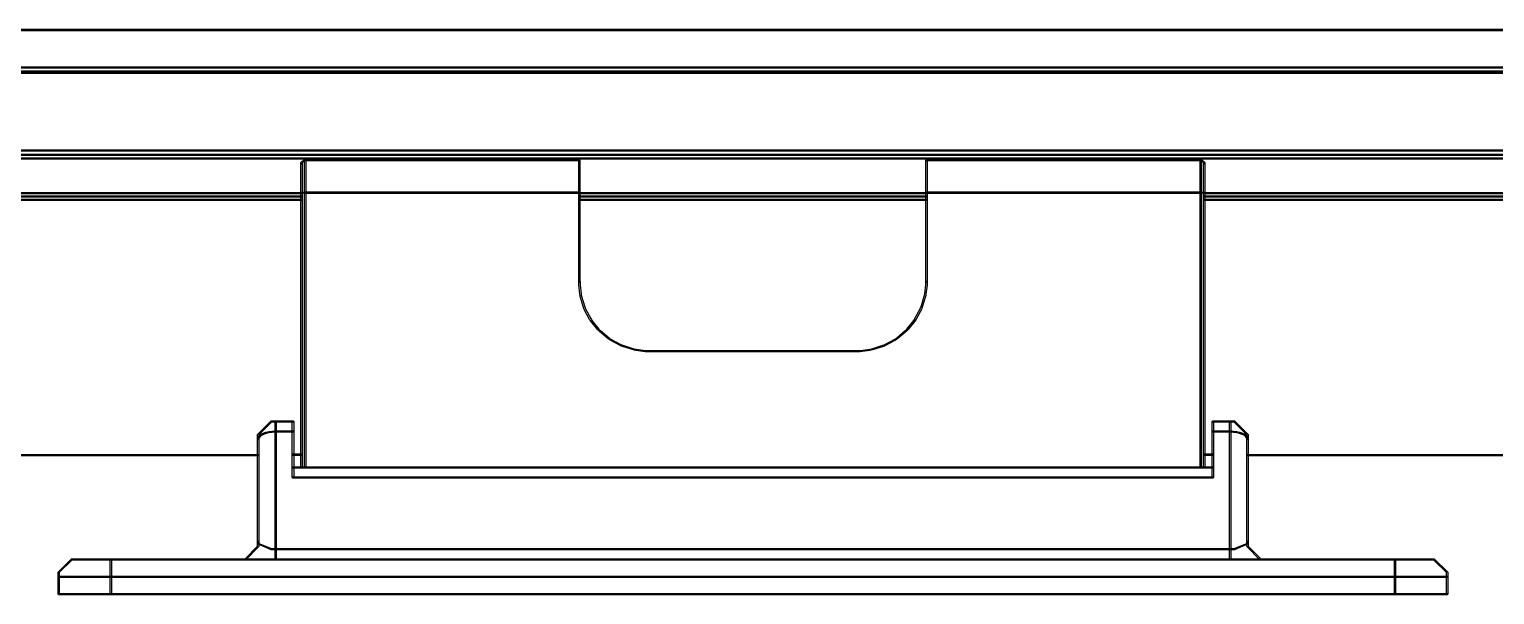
# Model space of a CAD drawing. Extents: x 0.54 to 10.46, y 0.74 to 7.76.
# Drawn here: x 3.714 to 4.477, y 4.36 to 4.655 of the extents above; entities that cross this region are included whole.
import ezdxf

# ---------------------------------------------------------------- set-up
doc = ezdxf.new("R2010")
doc.units = 0
doc.layers.get('0').update_dxf_attribs({"linetype": 'CONTINUOUS'})

msp = doc.modelspace()

# ---------------------------------------------------------------- linework, layer by layer
at = {"color": 0}
for points in [[(8.18397, 4.65397), (3.01167, 4.65397), (3.01156, 4.65397), (3.01133, 4.65424), (3.01133, 4.65429), (3.01133, 4.6544), (3.01156, 4.65468), (3.01167, 4.65468), (8.18397, 4.65468), (8.18403, 4.65468), (8.18431, 4.6544), (8.18431, 4.65429), (8.18431, 4.65424), (8.18403, 4.65397), (8.18397, 4.65397)], [(8.17014, 4.63238), (2.99789, 4.63238), (2.99778, 4.63238), (2.9975, 4.63271), (2.9975, 4.63276), (2.9975, 4.63286), (2.99778, 4.63308), (2.99789, 4.63308), (8.17014, 4.63308), (8.17019, 4.63308), (8.17051, 4.63286), (8.17051, 4.63276), (8.17051, 4.63271), (8.17019, 4.63238), (8.17014, 4.63238)], [(8.15479, 4.58892), (2.98247, 4.58892), (2.98236, 4.58892), (2.98215, 4.58919), (2.98215, 4.58925), (2.98215, 4.58936), (2.98236, 4.58963), (2.98247, 4.58963), (8.15479, 4.58963), (8.15483, 4.58963), (8.15511, 4.58936), (8.15511, 4.58925), (8.15511, 4.58919), (8.15483, 4.58892), (8.15479, 4.58892)], [(3.85553, 4.58442), (3.85542, 4.58442), (3.85514, 4.58469), (3.85514, 4.58475), (3.85514, 4.58529), (3.85678, 4.58692), (3.85732, 4.58692), (3.85736, 4.58692), (3.85764, 4.58664), (3.85764, 4.58653), (3.85764, 4.58649), (3.85736, 4.58621), (3.85732, 4.58621), (3.85693, 4.58621), (3.85585, 4.58513), (3.85585, 4.58475), (3.85585, 4.58469), (3.85558, 4.58442), (3.85553, 4.58442)], [(3.85553, 4.56917), (3.85542, 4.56917), (3.85514, 4.5695), (3.85514, 4.56956), (3.85514, 4.58475), (3.85514, 4.58485), (3.85542, 4.58507), (3.85553, 4.58507), (3.85558, 4.58507), (3.85585, 4.58485), (3.85585, 4.58475), (3.85585, 4.56956), (3.85585, 4.5695), (3.85558, 4.56917), (3.85553, 4.56917)], [(4.00006, 4.58621), (3.85732, 4.58621), (3.85721, 4.58621), (3.85693, 4.58649), (3.85693, 4.58653), (3.85693, 4.58664), (3.85721, 4.58692), (3.85732, 4.58692), (4.00006, 4.58692), (4.00011, 4.58692), (4.00038, 4.58664), (4.00038, 4.58653), (4.00038, 4.58649), (4.00011, 4.58621), (4.00006, 4.58621)], [(3.85732, 4.56928), (3.85721, 4.56928), (3.85699, 4.56961), (3.85699, 4.56967), (3.85699, 4.58653), (3.85699, 4.58664), (3.85721, 4.58692), (3.85732, 4.58692), (3.85736, 4.58692), (3.85764, 4.58664), (3.85764, 4.58653), (3.85764, 4.56967), (3.85764, 4.56961), (3.85736, 4.56928), (3.85732, 4.56928)], [(4.00006, 4.56928), (3.99994, 4.56928), (3.99972, 4.56961), (3.99972, 4.56967), (3.99972, 4.58653), (3.99972, 4.58664), (3.99994, 4.58692), (4.00006, 4.58692), (4.00011, 4.58692), (4.00038, 4.58664), (4.00038, 4.58653), (4.00038, 4.56967), (4.00038, 4.56961), (4.00011, 4.56928), (4.00006, 4.56928)], [(4.32351, 4.58621), (4.18078, 4.58621), (4.18067, 4.58621), (4.18039, 4.58649), (4.18039, 4.58653), (4.18039, 4.58664), (4.18067, 4.58692), (4.18078, 4.58692), (4.32351, 4.58692), (4.32357, 4.58692), (4.32383, 4.58664), (4.32383, 4.58653), (4.32383, 4.58649), (4.32357, 4.58621), (4.32351, 4.58621)], [(4.18078, 4.56928), (4.18067, 4.56928), (4.18039, 4.56961), (4.18039, 4.56967), (4.18039, 4.58653), (4.18039, 4.58664), (4.18067, 4.58692), (4.18078, 4.58692), (4.18083, 4.58692), (4.1811, 4.58664), (4.1811, 4.58653), (4.1811, 4.56967), (4.1811, 4.56961), (4.18083, 4.56928), (4.18078, 4.56928)], [(4.32351, 4.56928), (4.3234, 4.56928), (4.32319, 4.56961), (4.32319, 4.56967), (4.32319, 4.58653), (4.32319, 4.58664), (4.3234, 4.58692), (4.32351, 4.58692), (4.32357, 4.58692), (4.32383, 4.58664), (4.32383, 4.58653), (4.32383, 4.56967), (4.32383, 4.56961), (4.32357, 4.56928), (4.32351, 4.56928)], [(4.32531, 4.58442), (4.32519, 4.58442), (4.32497, 4.58469), (4.32497, 4.58475), (4.32497, 4.58513), (4.32383, 4.58621), (4.32351, 4.58621), (4.3234, 4.58621), (4.32319, 4.58649), (4.32319, 4.58653), (4.32319, 4.58664), (4.3234, 4.58692), (4.32351, 4.58692), (4.324, 4.58692), (4.32563, 4.58529), (4.32563, 4.58475), (4.32563, 4.58469), (4.32536, 4.58442), (4.32531, 4.58442)], [(4.32531, 4.56917), (4.32519, 4.56917), (4.32497, 4.5695), (4.32497, 4.56956), (4.32497, 4.58475), (4.32497, 4.58485), (4.32519, 4.58507), (4.32531, 4.58507), (4.32536, 4.58507), (4.32563, 4.58485), (4.32563, 4.58475), (4.32563, 4.56956), (4.32563, 4.5695), (4.32536, 4.56917), (4.32531, 4.56917)], [(3.85553, 4.56917), (3.85542, 4.56917), (3.85519, 4.56944), (3.85519, 4.5695), (3.85514, 4.56956), (3.85536, 4.56988), (3.85542, 4.56988), (3.85558, 4.56993), (3.85715, 4.57004), (3.85732, 4.56999), (3.85736, 4.56999), (3.85764, 4.56972), (3.85764, 4.56961), (3.85764, 4.56956), (3.85736, 4.56933), (3.85732, 4.56933), (3.85715, 4.56939), (3.85568, 4.56922), (3.85558, 4.56917), (3.85558, 4.56917), (3.85553, 4.56917), (3.85553, 4.56917)], [(3.85553, 4.42643), (3.85542, 4.42643), (3.85514, 4.42671), (3.85514, 4.42676), (3.85514, 4.56956), (3.85514, 4.56967), (3.85542, 4.56988), (3.85553, 4.56988), (3.85558, 4.56988), (3.85585, 4.56967), (3.85585, 4.56956), (3.85585, 4.42676), (3.85585, 4.42671), (3.85558, 4.42643), (3.85553, 4.42643)], [(4.00006, 4.56928), (3.85732, 4.56928), (3.85721, 4.56928), (3.85693, 4.56961), (3.85693, 4.56967), (3.85693, 4.56976), (3.85721, 4.56999), (3.85732, 4.56999), (4.00006, 4.56999), (4.00011, 4.56999), (4.00038, 4.56976), (4.00038, 4.56967), (4.00038, 4.56961), (4.00011, 4.56928), (4.00006, 4.56928)], [(4.00006, 4.52294), (3.99994, 4.52294), (3.99972, 4.52322), (3.99972, 4.52328), (3.99972, 4.56967), (3.99972, 4.56976), (3.99994, 4.56999), (4.00006, 4.56999), (4.00011, 4.56999), (4.00038, 4.56976), (4.00038, 4.56967), (4.00038, 4.52328), (4.00038, 4.52322), (4.00011, 4.52294), (4.00006, 4.52294)], [(4.18078, 4.52294), (4.18067, 4.52294), (4.18039, 4.52322), (4.18039, 4.52328), (4.18039, 4.56967), (4.18039, 4.56976), (4.18067, 4.56999), (4.18078, 4.56999), (4.18083, 4.56999), (4.1811, 4.56976), (4.1811, 4.56967), (4.1811, 4.52328), (4.1811, 4.52322), (4.18083, 4.52294), (4.18078, 4.52294)], [(4.32351, 4.56928), (4.18078, 4.56928), (4.18067, 4.56928), (4.18039, 4.56961), (4.18039, 4.56967), (4.18039, 4.56976), (4.18067, 4.56999), (4.18078, 4.56999), (4.32351, 4.56999), (4.32357, 4.56999), (4.32383, 4.56976), (4.32383, 4.56967), (4.32383, 4.56961), (4.32357, 4.56928), (4.32351, 4.56928)], [(4.32531, 4.56917), (4.32531, 4.56917), (4.32525, 4.56917), (4.32525, 4.56917), (4.32508, 4.56922), (4.32362, 4.56939), (4.32351, 4.56933), (4.3234, 4.56933), (4.32319, 4.56956), (4.32319, 4.56961), (4.32314, 4.56967), (4.32335, 4.56999), (4.32346, 4.56999), (4.32362, 4.57004), (4.32519, 4.56993), (4.32536, 4.56988), (4.32542, 4.56988), (4.32563, 4.56956), (4.32563, 4.5695), (4.32563, 4.56944), (4.32536, 4.56917), (4.32531, 4.56917)], [(4.32531, 4.42643), (4.32519, 4.42643), (4.32497, 4.42671), (4.32497, 4.42676), (4.32497, 4.56956), (4.32497, 4.56967), (4.32519, 4.56988), (4.32531, 4.56988), (4.32536, 4.56988), (4.32563, 4.56967), (4.32563, 4.56956), (4.32563, 4.42676), (4.32563, 4.42671), (4.32536, 4.42643), (4.32531, 4.42643)], [(3.85553, 4.56722), (2.98622, 4.56722), (2.98611, 4.56722), (2.98589, 4.56749), (2.98589, 4.56754), (2.98589, 4.56765), (2.98611, 4.56793), (2.98622, 4.56793), (3.85553, 4.56793), (3.85558, 4.56793), (3.85585, 4.56765), (3.85585, 4.56754), (3.85585, 4.56749), (3.85558, 4.56722), (3.85553, 4.56722)], [(4.18078, 4.56722), (4.00006, 4.56722), (3.99994, 4.56722), (3.99972, 4.56749), (3.99972, 4.56754), (3.99972, 4.56765), (3.99994, 4.56793), (4.00006, 4.56793), (4.18078, 4.56793), (4.18083, 4.56793), (4.1811, 4.56765), (4.1811, 4.56754), (4.1811, 4.56749), (4.18083, 4.56722), (4.18078, 4.56722)], [(6.57785, 4.56722), (4.32531, 4.56722), (4.32519, 4.56722), (4.32497, 4.56749), (4.32497, 4.56754), (4.32497, 4.56765), (4.32519, 4.56793), (4.32531, 4.56793), (6.57785, 4.56793), (6.5779, 4.56793), (6.57824, 4.56765), (6.57824, 4.56754), (6.57824, 4.56749), (6.5779, 4.56722), (6.57785, 4.56722)], [(4.03618, 4.48682), (4.03435, 4.48682), (4.02946, 4.48747), (4.02886, 4.48757), (4.02826, 4.48774), (4.02246, 4.48953), (4.02192, 4.48975), (4.02132, 4.49001), (4.01611, 4.49283), (4.01563, 4.49317), (4.01514, 4.49354), (4.01053, 4.49735), (4.01014, 4.49772), (4.00971, 4.49815), (4.00603, 4.50271), (4.00575, 4.50319), (4.00543, 4.50369), (4.00265, 4.5089), (4.00244, 4.50939), (4.00222, 4.50993), (4.00054, 4.51563), (4.00043, 4.51617), (4.00028, 4.51676), (3.99972, 4.52165), (3.99972, 4.52328), (3.99972, 4.52339), (3.99994, 4.52365), (4.00006, 4.52365), (4.00011, 4.52365), (4.00043, 4.52339), (4.00043, 4.52328), (4.00043, 4.52154), (4.00097, 4.51693), (4.00108, 4.51633), (4.00119, 4.51579), (4.00288, 4.51019), (4.0031, 4.50965), (4.00331, 4.50917), (4.00603, 4.50407), (4.00635, 4.50358), (4.00662, 4.50315), (4.01019, 4.49864), (4.01064, 4.49821), (4.01101, 4.49783), (4.01551, 4.49408), (4.016, 4.49376), (4.0165, 4.49343), (4.02165, 4.49061), (4.02219, 4.4904), (4.02274, 4.49018), (4.02843, 4.48839), (4.02903, 4.48822), (4.02957, 4.48812), (4.0345, 4.48753), (4.03618, 4.48753), (4.03624, 4.48753), (4.03651, 4.48725), (4.03651, 4.48714), (4.03651, 4.48708), (4.03624, 4.48682), (4.03618, 4.48682)], [(4.14458, 4.48682), (4.14447, 4.48682), (4.14426, 4.48708), (4.14426, 4.48714), (4.14426, 4.48725), (4.14447, 4.48753), (4.14458, 4.48753), (4.14638, 4.48753), (4.15126, 4.48812), (4.15186, 4.48822), (4.1524, 4.48839), (4.1581, 4.49018), (4.15869, 4.4904), (4.15918, 4.49061), (4.16433, 4.49343), (4.16482, 4.49376), (4.16531, 4.49408), (4.16971, 4.49783), (4.17014, 4.49821), (4.17051, 4.49864), (4.17415, 4.50315), (4.17449, 4.50364), (4.17475, 4.50412), (4.17746, 4.50917), (4.17774, 4.50965), (4.17796, 4.51019), (4.17958, 4.51579), (4.17974, 4.51633), (4.17985, 4.51693), (4.18039, 4.52171), (4.18039, 4.52328), (4.18039, 4.52339), (4.18067, 4.52365), (4.18078, 4.52365), (4.18083, 4.52365), (4.1811, 4.52339), (4.1811, 4.52328), (4.1811, 4.52154), (4.1805, 4.51676), (4.18039, 4.51617), (4.18028, 4.51563), (4.1786, 4.50999), (4.17839, 4.50944), (4.17811, 4.5089), (4.1754, 4.50375), (4.17507, 4.50325), (4.17475, 4.50276), (4.17101, 4.49815), (4.17063, 4.49772), (4.17019, 4.49735), (4.16569, 4.49354), (4.16525, 4.49322), (4.16471, 4.49289), (4.15944, 4.49001), (4.1589, 4.48975), (4.15836, 4.48953), (4.15261, 4.48774), (4.15201, 4.48757), (4.15136, 4.48747), (4.14626, 4.48682), (4.14458, 4.48682)], [(4.14458, 4.48682), (4.03618, 4.48682), (4.03608, 4.48682), (4.03586, 4.48708), (4.03586, 4.48714), (4.03586, 4.48725), (4.03608, 4.48753), (4.03618, 4.48753), (4.14458, 4.48753), (4.14464, 4.48753), (4.14497, 4.48725), (4.14497, 4.48714), (4.14497, 4.48708), (4.14464, 4.48682), (4.14458, 4.48682)], [(3.8329, 4.44108), (3.83279, 4.44108), (3.83257, 4.44135), (3.83257, 4.4414), (3.83257, 4.44379), (3.83957, 4.45079), (3.84196, 4.45079), (3.84201, 4.45079), (3.84229, 4.45057), (3.84229, 4.45047), (3.84229, 4.45042), (3.84201, 4.45014), (3.84196, 4.45014), (3.83979, 4.45014), (3.83328, 4.44363), (3.83328, 4.4414), (3.83328, 4.44135), (3.83296, 4.44108), (3.8329, 4.44108)], [(3.85097, 4.45014), (3.84196, 4.45014), (3.84185, 4.45014), (3.84158, 4.45042), (3.84158, 4.45047), (3.84158, 4.45057), (3.84185, 4.45085), (3.84196, 4.45085), (3.85097, 4.45085), (3.85101, 4.45085), (3.85135, 4.45057), (3.85135, 4.45047), (3.85135, 4.45042), (3.85101, 4.45014), (3.85097, 4.45014)], [(3.85097, 4.44488), (3.85086, 4.44488), (3.85064, 4.44521), (3.85064, 4.44526), (3.85064, 4.45047), (3.85064, 4.45057), (3.85086, 4.45085), (3.85097, 4.45085), (3.85101, 4.45085), (3.85135, 4.45057), (3.85135, 4.45047), (3.85135, 4.44526), (3.85135, 4.44521), (3.85101, 4.44488), (3.85097, 4.44488)], [(4.33886, 4.45014), (4.32981, 4.45014), (4.32969, 4.45014), (4.32949, 4.45042), (4.32949, 4.45047), (4.32949, 4.45057), (4.32969, 4.45085), (4.32981, 4.45085), (4.33886, 4.45085), (4.33892, 4.45085), (4.33919, 4.45057), (4.33919, 4.45047), (4.33919, 4.45042), (4.33892, 4.45014), (4.33886, 4.45014)], [(4.32981, 4.44488), (4.32969, 4.44488), (4.32949, 4.44521), (4.32949, 4.44526), (4.32949, 4.45047), (4.32949, 4.45057), (4.32969, 4.45085), (4.32981, 4.45085), (4.32986, 4.45085), (4.33018, 4.45057), (4.33018, 4.45047), (4.33018, 4.44526), (4.33018, 4.44521), (4.32986, 4.44488), (4.32981, 4.44488)], [(4.34787, 4.44108), (4.34776, 4.44108), (4.34754, 4.44135), (4.34754, 4.4414), (4.34754, 4.44363), (4.34104, 4.45014), (4.33886, 4.45014), (4.33876, 4.45014), (4.33849, 4.45042), (4.33849, 4.45047), (4.33849, 4.45057), (4.33876, 4.45079), (4.33886, 4.45079), (4.34119, 4.45079), (4.34825, 4.44379), (4.34825, 4.4414), (4.34825, 4.44135), (4.34793, 4.44108), (4.34787, 4.44108)], [(3.8329, 4.44108), (3.83285, 4.44108), (3.83279, 4.44114), (3.83251, 4.44151), (3.83257, 4.44151), (3.83274, 4.44228), (3.83274, 4.44228), (3.83279, 4.44239), (3.83279, 4.44239), (3.83333, 4.44308), (3.83333, 4.44308), (3.83339, 4.44314), (3.83339, 4.44314), (3.83425, 4.44385), (3.83539, 4.44444), (3.83681, 4.44493), (3.83843, 4.44532), (3.84017, 4.44553), (3.8419, 4.44558), (3.84196, 4.44564), (3.84229, 4.44536), (3.84229, 4.44526), (3.84229, 4.44521), (3.84196, 4.44493), (3.84196, 4.44488), (3.84017, 4.44482), (3.83854, 4.44461), (3.83703, 4.44428), (3.83567, 4.44379), (3.83458, 4.44325), (3.83388, 4.44265), (3.83339, 4.44206), (3.83322, 4.44135), (3.83322, 4.44129), (3.83296, 4.44108), (3.8329, 4.44108)], [(3.8329, 4.38743), (3.83279, 4.38743), (3.83257, 4.38769), (3.83257, 4.38775), (3.83257, 4.44146), (3.83257, 4.44157), (3.83279, 4.44179), (3.8329, 4.44179), (3.83296, 4.44179), (3.83328, 4.44157), (3.83328, 4.44146), (3.83328, 4.38775), (3.83328, 4.38769), (3.83296, 4.38743), (3.8329, 4.38743)], [(3.85097, 4.44488), (3.84196, 4.44488), (3.84185, 4.44488), (3.84158, 4.44521), (3.84158, 4.44526), (3.84158, 4.44536), (3.84185, 4.44558), (3.84196, 4.44558), (3.85097, 4.44558), (3.85101, 4.44558), (3.85135, 4.44536), (3.85135, 4.44526), (3.85135, 4.44521), (3.85101, 4.44488), (3.85097, 4.44488)], [(3.84196, 4.38363), (3.84185, 4.38363), (3.84164, 4.3839), (3.84164, 4.38396), (3.84164, 4.44526), (3.84164, 4.44536), (3.84185, 4.44558), (3.84196, 4.44558), (3.84201, 4.44558), (3.84229, 4.44536), (3.84229, 4.44526), (3.84229, 4.38396), (3.84229, 4.3839), (3.84201, 4.38363), (3.84196, 4.38363)], [(3.85097, 4.42101), (3.85086, 4.42101), (3.85064, 4.42128), (3.85064, 4.42133), (3.85064, 4.44526), (3.85064, 4.44536), (3.85086, 4.44558), (3.85097, 4.44558), (3.85101, 4.44558), (3.85135, 4.44536), (3.85135, 4.44526), (3.85135, 4.42133), (3.85135, 4.42128), (3.85101, 4.42101), (3.85097, 4.42101)], [(4.32981, 4.42101), (4.32969, 4.42101), (4.32949, 4.42128), (4.32949, 4.42133), (4.32949, 4.44526), (4.32949, 4.44536), (4.32969, 4.44558), (4.32981, 4.44558), (4.32986, 4.44558), (4.33018, 4.44536), (4.33018, 4.44526), (4.33018, 4.42133), (4.33018, 4.42128), (4.32986, 4.42101), (4.32981, 4.42101)], [(4.33886, 4.44488), (4.32981, 4.44488), (4.32969, 4.44488), (4.32949, 4.44521), (4.32949, 4.44526), (4.32949, 4.44536), (4.32969, 4.44558), (4.32981, 4.44558), (4.33886, 4.44558), (4.33892, 4.44558), (4.33919, 4.44536), (4.33919, 4.44526), (4.33919, 4.44521), (4.33892, 4.44488), (4.33886, 4.44488)], [(4.34787, 4.44108), (4.34776, 4.44108), (4.34754, 4.44135), (4.34754, 4.44135), (4.34739, 4.442), (4.34694, 4.44265), (4.34614, 4.44331), (4.34511, 4.44379), (4.34375, 4.44428), (4.34224, 4.44467), (4.3406, 4.44482), (4.33886, 4.44488), (4.33882, 4.44493), (4.33849, 4.44521), (4.33849, 4.44526), (4.33849, 4.44532), (4.33882, 4.44564), (4.33886, 4.44558), (4.34065, 4.44553), (4.34233, 4.44532), (4.34397, 4.44493), (4.34538, 4.44444), (4.34651, 4.44385), (4.34744, 4.44314), (4.3475, 4.44308), (4.34804, 4.44239), (4.34804, 4.44239), (4.34804, 4.44233), (4.3481, 4.44228), (4.34825, 4.44151), (4.34825, 4.4414), (4.34799, 4.44114), (4.34799, 4.44108), (4.34787, 4.44108)], [(4.33886, 4.38363), (4.33876, 4.38363), (4.33854, 4.3839), (4.33854, 4.38396), (4.33854, 4.44526), (4.33854, 4.44536), (4.33876, 4.44558), (4.33886, 4.44558), (4.33892, 4.44558), (4.33919, 4.44536), (4.33919, 4.44526), (4.33919, 4.38396), (4.33919, 4.3839), (4.33892, 4.38363), (4.33886, 4.38363)], [(4.34787, 4.38743), (4.34776, 4.38743), (4.34754, 4.38769), (4.34754, 4.38775), (4.34754, 4.44146), (4.34754, 4.44157), (4.34776, 4.44179), (4.34787, 4.44179), (4.34793, 4.44179), (4.34825, 4.44157), (4.34825, 4.44146), (4.34825, 4.38775), (4.34825, 4.38769), (4.34793, 4.38743), (4.34787, 4.38743)], [(3.8329, 4.43261), (3.04508, 4.43261), (3.04497, 4.43261), (3.04476, 4.43289), (3.04476, 4.43294), (3.04476, 4.43306), (3.04497, 4.43332), (3.04508, 4.43332), (3.8329, 4.43332), (3.83296, 4.43332), (3.83328, 4.43306), (3.83328, 4.43294), (3.83328, 4.43289), (3.83296, 4.43261), (3.8329, 4.43261)], [(3.85553, 4.43289), (3.85097, 4.43289), (3.85086, 4.43289), (3.85064, 4.43317), (3.85064, 4.43321), (3.85064, 4.43332), (3.85086, 4.4336), (3.85097, 4.4336), (3.85553, 4.4336), (3.85558, 4.4336), (3.85585, 4.43332), (3.85585, 4.43321), (3.85585, 4.43317), (3.85558, 4.43289), (3.85553, 4.43289)], [(4.32981, 4.43289), (4.32531, 4.43289), (4.32519, 4.43289), (4.32497, 4.43317), (4.32497, 4.43321), (4.32497, 4.43332), (4.32519, 4.4336), (4.32531, 4.4336), (4.32981, 4.4336), (4.32986, 4.4336), (4.33018, 4.43332), (4.33018, 4.43321), (4.33018, 4.43317), (4.32986, 4.43289), (4.32981, 4.43289)], [(6.55528, 4.43261), (4.34787, 4.43261), (4.34776, 4.43261), (4.34754, 4.43289), (4.34754, 4.43294), (4.34754, 4.43306), (4.34776, 4.43332), (4.34787, 4.43332), (6.55528, 4.43332), (6.55533, 4.43332), (6.55561, 4.43306), (6.55561, 4.43294), (6.55561, 4.43289), (6.55533, 4.43261), (6.55528, 4.43261)], [(4.32981, 4.42622), (3.85097, 4.42622), (3.85086, 4.42622), (3.85064, 4.42654), (3.85064, 4.4266), (3.85064, 4.42671), (3.85086, 4.42692), (3.85097, 4.42692), (4.32981, 4.42692), (4.32986, 4.42692), (4.33018, 4.42671), (4.33018, 4.4266), (4.33018, 4.42654), (4.32986, 4.42622), (4.32981, 4.42622)], [(4.32981, 4.42101), (3.85097, 4.42101), (3.85086, 4.42101), (3.85064, 4.42128), (3.85064, 4.42133), (3.85064, 4.42144), (3.85086, 4.42171), (3.85097, 4.42171), (4.32981, 4.42171), (4.32986, 4.42171), (4.33018, 4.42144), (4.33018, 4.42133), (4.33018, 4.42128), (4.32986, 4.42101), (4.32981, 4.42101)], [(3.82389, 4.37836), (3.82379, 4.37836), (3.82357, 4.37869), (3.82357, 4.37875), (3.82357, 4.37885), (3.82379, 4.37907), (3.82389, 4.37907), (3.82607, 4.37907), (3.83257, 4.38564), (3.83257, 4.38781), (3.83257, 4.38792), (3.83279, 4.38813), (3.8329, 4.38813), (3.83296, 4.38813), (3.83328, 4.38792), (3.83328, 4.38781), (3.83328, 4.38547), (3.82622, 4.37836), (3.82389, 4.37836)], [(3.84196, 4.38363), (3.83957, 4.38363), (3.83257, 4.38678), (3.83257, 4.38781), (3.83257, 4.38792), (3.83279, 4.38813), (3.8329, 4.38813), (3.83296, 4.38813), (3.83328, 4.38792), (3.83328, 4.38781), (3.83328, 4.38693), (3.83979, 4.38433), (3.84196, 4.38433), (3.84201, 4.38433), (3.84229, 4.38406), (3.84229, 4.38396), (3.84229, 4.3839), (3.84201, 4.38363), (3.84196, 4.38363)], [(4.33886, 4.38363), (4.33876, 4.38363), (4.33854, 4.3839), (4.33854, 4.38396), (4.33854, 4.38406), (4.33876, 4.38433), (4.33886, 4.38433), (4.34104, 4.38433), (4.34754, 4.38693), (4.34754, 4.38781), (4.34754, 4.38792), (4.34776, 4.38813), (4.34787, 4.38813), (4.34793, 4.38813), (4.34825, 4.38792), (4.34825, 4.38781), (4.34825, 4.38678), (4.34119, 4.38363), (4.33886, 4.38363)], [(4.35693, 4.37836), (4.35454, 4.37836), (4.34754, 4.38547), (4.34754, 4.38781), (4.34754, 4.38792), (4.34782, 4.38813), (4.34793, 4.38813), (4.34799, 4.38813), (4.34825, 4.38792), (4.34825, 4.38781), (4.34825, 4.38564), (4.35476, 4.37907), (4.35693, 4.37907), (4.35699, 4.37907), (4.35726, 4.37885), (4.35726, 4.37875), (4.35726, 4.37869), (4.35699, 4.37836), (4.35693, 4.37836)], [(3.729, 4.36936), (3.72889, 4.36936), (3.72868, 4.36963), (3.72868, 4.36968), (3.72868, 4.37207), (3.73568, 4.37907), (3.73807, 4.37907), (3.73812, 4.37907), (3.73839, 4.37885), (3.73839, 4.37875), (3.73839, 4.37869), (3.73812, 4.37836), (3.73807, 4.37836), (3.73583, 4.37836), (3.72933, 4.37185), (3.72933, 4.36968), (3.72933, 4.36963), (3.72906, 4.36936), (3.729, 4.36936)], [(3.75613, 4.37836), (3.73807, 4.37836), (3.73796, 4.37836), (3.73774, 4.37869), (3.73774, 4.37875), (3.73774, 4.37885), (3.73796, 4.37907), (3.73807, 4.37907), (3.75613, 4.37907), (3.75618, 4.37907), (3.75646, 4.37885), (3.75646, 4.37875), (3.75646, 4.37869), (3.75618, 4.37836), (3.75613, 4.37836)], [(3.75613, 4.36936), (3.75603, 4.36936), (3.75581, 4.36963), (3.75581, 4.36968), (3.75581, 4.37875), (3.75581, 4.37885), (3.75603, 4.37907), (3.75613, 4.37907), (3.75618, 4.37907), (3.75646, 4.37885), (3.75646, 4.37875), (3.75646, 4.36968), (3.75646, 4.36963), (3.75618, 4.36936), (3.75613, 4.36936)], [(4.42469, 4.37836), (3.75613, 4.37836), (3.75603, 4.37836), (3.75581, 4.37869), (3.75581, 4.37875), (3.75581, 4.37885), (3.75603, 4.37907), (3.75613, 4.37907), (4.42469, 4.37907), (4.42475, 4.37907), (4.42503, 4.37885), (4.42503, 4.37875), (4.42503, 4.37869), (4.42475, 4.37836), (4.42469, 4.37836)], [(4.33886, 4.38363), (3.84196, 4.38363), (3.84185, 4.38363), (3.84158, 4.3839), (3.84158, 4.38396), (3.84158, 4.38406), (3.84185, 4.38433), (3.84196, 4.38433), (4.33886, 4.38433), (4.33892, 4.38433), (4.33919, 4.38406), (4.33919, 4.38396), (4.33919, 4.3839), (4.33892, 4.38363), (4.33886, 4.38363)], [(3.84196, 4.37836), (3.84185, 4.37836), (3.84164, 4.37869), (3.84164, 4.37875), (3.84164, 4.38396), (3.84164, 4.38406), (3.84185, 4.38433), (3.84196, 4.38433), (3.84201, 4.38433), (3.84229, 4.38406), (3.84229, 4.38396), (3.84229, 4.37875), (3.84229, 4.37869), (3.84201, 4.37836), (3.84196, 4.37836)], [(4.33886, 4.37836), (4.33876, 4.37836), (4.33854, 4.37869), (4.33854, 4.37875), (4.33854, 4.38396), (4.33854, 4.38406), (4.33876, 4.38433), (4.33886, 4.38433), (4.33892, 4.38433), (4.33919, 4.38406), (4.33919, 4.38396), (4.33919, 4.37875), (4.33919, 4.37869), (4.33892, 4.37836), (4.33886, 4.37836)], [(4.42469, 4.36936), (4.42458, 4.36936), (4.42437, 4.36963), (4.42437, 4.36968), (4.42437, 4.37875), (4.42437, 4.37885), (4.42458, 4.37907), (4.42469, 4.37907), (4.42475, 4.37907), (4.42503, 4.37885), (4.42503, 4.37875), (4.42503, 4.36968), (4.42503, 4.36963), (4.42475, 4.36936), (4.42469, 4.36936)], [(4.44276, 4.37836), (4.42469, 4.37836), (4.42458, 4.37836), (4.42437, 4.37869), (4.42437, 4.37875), (4.42437, 4.37885), (4.42458, 4.37907), (4.42469, 4.37907), (4.44276, 4.37907), (4.44282, 4.37907), (4.44308, 4.37885), (4.44308, 4.37875), (4.44308, 4.37869), (4.44282, 4.37836), (4.44276, 4.37836)], [(4.45176, 4.36936), (4.45167, 4.36936), (4.45144, 4.36963), (4.45144, 4.36968), (4.45144, 4.37185), (4.44493, 4.37836), (4.44276, 4.37836), (4.44265, 4.37836), (4.44239, 4.37869), (4.44239, 4.37875), (4.44239, 4.37885), (4.44265, 4.37907), (4.44276, 4.37907), (4.4451, 4.37907), (4.45215, 4.37207), (4.45215, 4.36968), (4.45215, 4.36963), (4.45182, 4.36936), (4.45176, 4.36936)], [(3.75613, 4.36936), (3.729, 4.36936), (3.72889, 4.36936), (3.72868, 4.36963), (3.72868, 4.36968), (3.72868, 4.36979), (3.72889, 4.37007), (3.729, 4.37007), (3.75613, 4.37007), (3.75618, 4.37007), (3.75646, 4.36979), (3.75646, 4.36968), (3.75646, 4.36963), (3.75618, 4.36936), (3.75613, 4.36936)], [(3.729, 4.36035), (3.72889, 4.36035), (3.72868, 4.36062), (3.72868, 4.36068), (3.72868, 4.36974), (3.72868, 4.36985), (3.72889, 4.37007), (3.729, 4.37007), (3.72906, 4.37007), (3.72933, 4.36985), (3.72933, 4.36974), (3.72933, 4.36068), (3.72933, 4.36062), (3.72906, 4.36035), (3.729, 4.36035)], [(4.42469, 4.36936), (3.75613, 4.36936), (3.75603, 4.36936), (3.75581, 4.36963), (3.75581, 4.36968), (3.75581, 4.36979), (3.75603, 4.37007), (3.75613, 4.37007), (4.42469, 4.37007), (4.42475, 4.37007), (4.42503, 4.36979), (4.42503, 4.36968), (4.42503, 4.36963), (4.42475, 4.36936), (4.42469, 4.36936)], [(3.75613, 4.36035), (3.75603, 4.36035), (3.75581, 4.36062), (3.75581, 4.36068), (3.75581, 4.36974), (3.75581, 4.36985), (3.75603, 4.37007), (3.75613, 4.37007), (3.75618, 4.37007), (3.75646, 4.36985), (3.75646, 4.36974), (3.75646, 4.36068), (3.75646, 4.36062), (3.75618, 4.36035), (3.75613, 4.36035)], [(4.45176, 4.36936), (4.42469, 4.36936), (4.42458, 4.36936), (4.42432, 4.36963), (4.42432, 4.36968), (4.42432, 4.36979), (4.42458, 4.37007), (4.42469, 4.37007), (4.45176, 4.37007), (4.45182, 4.37007), (4.45215, 4.36979), (4.45215, 4.36968), (4.45215, 4.36963), (4.45182, 4.36936), (4.45176, 4.36936)], [(4.42469, 4.36035), (4.42458, 4.36035), (4.42437, 4.36062), (4.42437, 4.36068), (4.42437, 4.36974), (4.42437, 4.36985), (4.42458, 4.37007), (4.42469, 4.37007), (4.42475, 4.37007), (4.42503, 4.36985), (4.42503, 4.36974), (4.42503, 4.36068), (4.42503, 4.36062), (4.42475, 4.36035), (4.42469, 4.36035)], [(4.45176, 4.36035), (4.45167, 4.36035), (4.45144, 4.36062), (4.45144, 4.36068), (4.45144, 4.36974), (4.45144, 4.36985), (4.45167, 4.37007), (4.45176, 4.37007), (4.45182, 4.37007), (4.45215, 4.36985), (4.45215, 4.36974), (4.45215, 4.36068), (4.45215, 4.36062), (4.45182, 4.36035), (4.45176, 4.36035)], [(3.75613, 4.36035), (3.729, 4.36035), (3.72889, 4.36035), (3.72868, 4.36062), (3.72868, 4.36068), (3.72868, 4.36079), (3.72889, 4.361), (3.729, 4.361), (3.75613, 4.361), (3.75618, 4.361), (3.75646, 4.36079), (3.75646, 4.36068), (3.75646, 4.36062), (3.75618, 4.36035), (3.75613, 4.36035)], [(4.42469, 4.36035), (3.75613, 4.36035), (3.75603, 4.36035), (3.75581, 4.36062), (3.75581, 4.36068), (3.75581, 4.36079), (3.75603, 4.361), (3.75613, 4.361), (4.42469, 4.361), (4.42475, 4.361), (4.42503, 4.36079), (4.42503, 4.36068), (4.42503, 4.36062), (4.42475, 4.36035), (4.42469, 4.36035)], [(4.45176, 4.36035), (4.42469, 4.36035), (4.42458, 4.36035), (4.42432, 4.36062), (4.42432, 4.36068), (4.42432, 4.36079), (4.42458, 4.361), (4.42469, 4.361), (4.45176, 4.361), (4.45182, 4.361), (4.45215, 4.36079), (4.45215, 4.36068), (4.45215, 4.36062), (4.45182, 4.36035), (4.45176, 4.36035)]]:
    msp.add_lwpolyline(points, close=True, dxfattribs=at)
at = {"color": 9}
for points in [[(8.16971, 4.63162), (2.9974, 4.63162), (2.99729, 4.63162), (2.99707, 4.63194), (2.99707, 4.632), (2.99707, 4.63211), (2.99729, 4.63232), (2.9974, 4.63232), (8.16971, 4.63232), (8.16976, 4.63232), (8.17003, 4.63211), (8.17003, 4.632), (8.17003, 4.63194), (8.16976, 4.63162), (8.16971, 4.63162)], [(8.17133, 4.63444), (2.99903, 4.63444), (2.99892, 4.63444), (2.99869, 4.63471), (2.99869, 4.63476), (2.99869, 4.63488), (2.99892, 4.63514), (2.99903, 4.63514), (8.17133, 4.63514), (8.17139, 4.63514), (8.17165, 4.63488), (8.17165, 4.63476), (8.17165, 4.63471), (8.17139, 4.63444), (8.17133, 4.63444)], [(8.15474, 4.58708), (2.98242, 4.58708), (2.98232, 4.58708), (2.9821, 4.5874), (2.9821, 4.58746), (2.9821, 4.58757), (2.98232, 4.58778), (2.98242, 4.58778), (8.15474, 4.58778), (8.15479, 4.58778), (8.15506, 4.58757), (8.15506, 4.58746), (8.15506, 4.5874), (8.15479, 4.58708), (8.15474, 4.58708)], [(8.15494, 4.59119), (2.98264, 4.59119), (2.98253, 4.59119), (2.98232, 4.59147), (2.98232, 4.59153), (2.98232, 4.59164), (2.98253, 4.59185), (2.98264, 4.59185), (8.15494, 4.59185), (8.155, 4.59185), (8.15533, 4.59164), (8.15533, 4.59153), (8.15533, 4.59147), (8.155, 4.59119), (8.15494, 4.59119)], [(3.85553, 4.56901), (2.98551, 4.56901), (2.9854, 4.56901), (2.98514, 4.56933), (2.98514, 4.56939), (2.98514, 4.5695), (2.9854, 4.56972), (2.98551, 4.56972), (3.85553, 4.56972), (3.85558, 4.56972), (3.85585, 4.5695), (3.85585, 4.56939), (3.85585, 4.56933), (3.85558, 4.56901), (3.85553, 4.56901)], [(3.85732, 4.42622), (3.85721, 4.42622), (3.85699, 4.42654), (3.85699, 4.4266), (3.85699, 4.56967), (3.85699, 4.56976), (3.85721, 4.56999), (3.85732, 4.56999), (3.85736, 4.56999), (3.85764, 4.56976), (3.85764, 4.56967), (3.85764, 4.4266), (3.85764, 4.42654), (3.85736, 4.42622), (3.85732, 4.42622)], [(4.18078, 4.56901), (4.00006, 4.56901), (3.99994, 4.56901), (3.99972, 4.56933), (3.99972, 4.56939), (3.99972, 4.5695), (3.99994, 4.56972), (4.00006, 4.56972), (4.18078, 4.56972), (4.18083, 4.56972), (4.1811, 4.5695), (4.1811, 4.56939), (4.1811, 4.56933), (4.18083, 4.56901), (4.18078, 4.56901)], [(4.32351, 4.42622), (4.3234, 4.42622), (4.32319, 4.42654), (4.32319, 4.4266), (4.32319, 4.56967), (4.32319, 4.56976), (4.3234, 4.56999), (4.32351, 4.56999), (4.32357, 4.56999), (4.32383, 4.56976), (4.32383, 4.56967), (4.32383, 4.4266), (4.32383, 4.42654), (4.32357, 4.42622), (4.32351, 4.42622)], [(6.57785, 4.56901), (4.32531, 4.56901), (4.32519, 4.56901), (4.32497, 4.56933), (4.32497, 4.56939), (4.32497, 4.5695), (4.32519, 4.56972), (4.32531, 4.56972), (6.57785, 4.56972), (6.5779, 4.56972), (6.57824, 4.5695), (6.57824, 4.56939), (6.57824, 4.56933), (6.5779, 4.56901), (6.57785, 4.56901)], [(3.85553, 4.56549), (2.98703, 4.56549), (2.98693, 4.56549), (2.98665, 4.56581), (2.98665, 4.56586), (2.98665, 4.56597), (2.98693, 4.56619), (2.98703, 4.56619), (3.85553, 4.56619), (3.85558, 4.56619), (3.85585, 4.56597), (3.85585, 4.56586), (3.85585, 4.56581), (3.85558, 4.56549), (3.85553, 4.56549)], [(4.18078, 4.56549), (4.00006, 4.56549), (3.99994, 4.56549), (3.99972, 4.56581), (3.99972, 4.56586), (3.99972, 4.56597), (3.99994, 4.56619), (4.00006, 4.56619), (4.18078, 4.56619), (4.18083, 4.56619), (4.1811, 4.56597), (4.1811, 4.56586), (4.1811, 4.56581), (4.18083, 4.56549), (4.18078, 4.56549)], [(6.57785, 4.56549), (4.32531, 4.56549), (4.32519, 4.56549), (4.32497, 4.56581), (4.32497, 4.56586), (4.32497, 4.56597), (4.32519, 4.56619), (4.32531, 4.56619), (6.57785, 4.56619), (6.5779, 4.56619), (6.57824, 4.56597), (6.57824, 4.56586), (6.57824, 4.56581), (6.5779, 4.56549), (6.57785, 4.56549)], [(3.84196, 4.44488), (3.84185, 4.44488), (3.84164, 4.44521), (3.84164, 4.44526), (3.84164, 4.45047), (3.84164, 4.45057), (3.84185, 4.45085), (3.84196, 4.45085), (3.84201, 4.45085), (3.84229, 4.45057), (3.84229, 4.45047), (3.84229, 4.44526), (3.84229, 4.44521), (3.84201, 4.44488), (3.84196, 4.44488)], [(4.33886, 4.44488), (4.33876, 4.44488), (4.33854, 4.44521), (4.33854, 4.44526), (4.33854, 4.45047), (4.33854, 4.45057), (4.33876, 4.45085), (4.33886, 4.45085), (4.33892, 4.45085), (4.33919, 4.45057), (4.33919, 4.45047), (4.33919, 4.44526), (4.33919, 4.44521), (4.33892, 4.44488), (4.33886, 4.44488)]]:
    msp.add_lwpolyline(points, close=True, dxfattribs=at)

doc.saveas('drawing.dxf')
